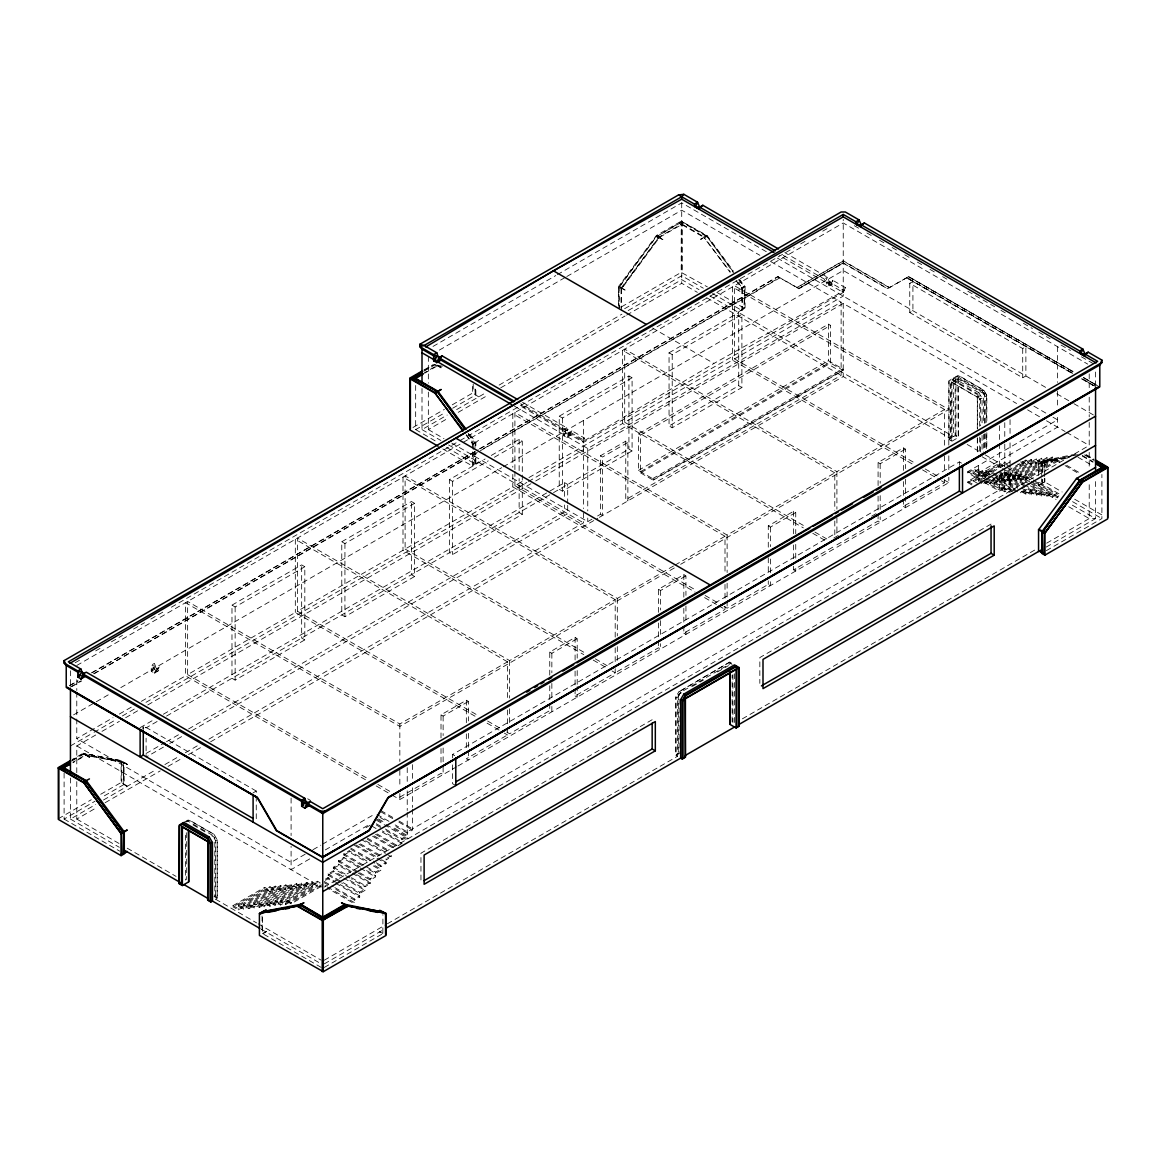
<?xml version="1.0" encoding="UTF-8"?>
<svg xmlns="http://www.w3.org/2000/svg" width="1166" height="1166" viewBox="0 0 1166 1166"><rect width="100%" height="100%" fill="white"/><g stroke="black" fill="none" stroke-linecap="round" stroke-linejoin="round"><path stroke-width="0.75" stroke-dasharray="5 3.75" d="M984.439 423.316L984.439 393.175L958.044 377.944L958.321 437.512L951.981 441.171L949.08 439.188L949.08 381.544L951.981 379.008L977.312 393.627L980.489 399.122L980.489 425.721M262.816 933.427L266.3 931.59L263.152 933.82M478.745 461.838L475.393 463.937L478.905 462.304M1042.229 461.984L1042.244 472.565M127.356 764.648L123.931 762.564L124.281 784.324L101.136 797.69M126.89 786.409L123.698 784.222L127.123 786.307M437.92 365.862L441.069 367.844L434.67 364.375L423.681 370.715M662.682 239.628L659.46 237.747L662.973 239.147M700.562 239.161L703.958 237.441L730.033 272.261M736.096 280.729L741.911 288.541L738.442 290.159L741.824 288.483L741.911 310.491L745.074 308.655L745.074 286.719L739.638 279.403M1038.717 485.275L1042.142 483.599L1038.804 485.756M681.425 692.779L678.277 694.586L679.078 695.038L679.078 753.557L675.901 755.379L675.901 696.874L675.901 755.379L677.49 756.297L677.49 697.778L680.653 692.298L731.33 663.046M382.885 933.456L379.314 931.663L382.842 933.529L382.929 914.581M89.52 756.996L83.107 753.236L72.248 759.503M783.231 255.369L824.231 279.038L826.344 283.921L832.684 280.263L845.35 287.579L843.237 292.447L583.525 442.395L519.234 405.272M625.02 290.028L619.35 286.428L656.473 236.406L658.586 237.631L621.755 287.987L619.35 286.428M1038.717 463.718L1042.768 462.508L1042.768 472.871M84.083 753.63L83.777 754.3L123.319 761.996L85.89 755.524L84.083 753.63L121.206 760.771L123.028 762.666M520.896 405.01L563.47 429.598L563.47 435.69L566.647 437.512L568.746 432.644L571.923 430.808L584.589 438.125L584.589 440.559L520.779 403.728M830.571 285.145L832.684 280.263L828.458 283.921L832.684 283.921L832.684 280.263M845.35 287.579L843.237 292.447L779.558 255.689M478.687 396.834L472.667 393.029L472.667 384.386M738.37 312.065L741.62 309.894L738.18 311.555M151.303 671.31L153.402 667.622L151.259 665.232L154.422 663.352L155.515 666.398L158.678 668.22L154.48 673.132L151.303 671.31L151.259 665.232L155.515 666.398L151.303 671.31L154.48 669.444L157.643 671.266L158.693 670.669L156.536 668.278L159.713 666.413L154.48 673.132L156.536 668.278L158.678 668.22M563.47 435.69L565.583 432.032L563.47 429.598L566.647 427.762L567.696 430.808L563.47 435.69L566.647 433.854L569.81 435.69M571.923 430.808L566.647 437.512L570.859 435.078L568.746 432.644L570.859 432.644L566.647 437.512M778.232 276.867L798.899 288.498L843.105 262.962L798.899 288.337L797.311 287.419L843.105 261.14M828.458 283.921L829.522 282.085L827.408 277.216L784.835 252.628M86.269 755.524L89.272 757.084M124.281 762.987L86.284 755.072L72.977 762.753M618.388 305.288L618.388 286.719L656.385 235.517L681.206 221.19L707.062 235.517L733.123 270.629M619.642 286.763L656.473 236.406M621.463 287.652L658.586 237.631M618.913 308.349L618.913 287.623L621.784 288.57L659.562 237.339L681.731 224.542L703.9 237.339L700.751 239.671M979.688 426.246L979.688 399.224L976.831 394.268L978.901 392.723L982.063 398.204L982.063 424.803M729.756 662.128L679.035 691.715L729.756 662.128L732.918 663.95M474.868 442.118C471.909 443.911 474.839 445.747 468.513 433.533M733.501 272.144L706.975 236.406L733.21 272.48M744.112 286.428L741.707 287.987L744.112 286.428L738.807 279.286M624.976 290.028L618.388 286.719M127.167 764.342L123.844 762.302M478.526 440.34L475.466 442.657M584.589 440.559L713.913 363.457L844.301 290.625L829.522 282.085L825.295 282.085L827.408 277.216L824.231 279.038L824.231 281.487M157.643 671.266L154.48 673.132L158.693 670.669M433.023 346.433L555.788 275.555M557.363 274.637L681.716 202.855L766.397 251.739M439.349 350.091L565.262 277.406M566.836 276.502L681.716 210.171L759.853 255.281M423.812 370.045L433.111 364.666M680.988 222.531L657.449 236.13L680.988 221.934L680.988 224.98M423.681 371.327L434.67 364.987L436.784 365.599L424.541 372.668M657.449 235.517L659.562 236.742L680.988 224.368M424.526 373.28L437.833 365.599L441.069 367.523M682.474 224.368L703.9 236.742L706.013 236.13L682.474 222.531M707.062 235.517L703.9 236.742M706.975 236.406L704.57 237.966L730.324 271.926M618.913 287.623L619.438 308.043M621.522 306.847L681.206 272.392L707.383 286.894M412.997 427.485L444.406 409.353M452.262 404.821L473.207 392.723L475.305 393.948L475.305 387.039M475.305 393.948L474.781 385.611M624.641 308.699L681.731 275.744L703.331 288.221M415.664 385.465L415.664 429.598L444.975 412.677M452.7 408.217L475.845 394.851L475.845 387.753M422.005 388.511L422.005 429.598L447.19 415.052M456.635 409.601L486.543 392.344M499.135 385.072L621.901 314.179M628.197 310.55L681.716 279.651L699.002 289.634M428.345 392.126L428.345 429.598L448.793 417.778M458.238 412.327L488.146 395.07M500.739 387.797L625.063 316.015M626.638 315.111L681.716 283.309L697.341 292.331M75.178 662.74L79.915 660.014M95.685 650.905L101.996 647.261M111.455 641.796L122.488 635.426M133.536 629.057L144.569 622.688M150.88 619.044L165.076 610.838M171.387 607.209L458.427 441.477M460.002 440.573L794.352 247.542M800.663 243.898L806.959 240.254M822.744 231.145L827.466 228.419M76.781 665.48L843.237 222.968L1087.718 364.113M745.074 286.719L741.911 288.541L744.549 287.623L744.549 308.349L742.436 309.573L744.01 308.043L744.549 287.623M472.143 444.538L475.845 442.395L468.236 432.163M466.109 435.093L472.667 444.231L475.305 443.313L475.305 446.767M69.377 685.593L77.918 680.827M91.473 672.84L478.293 449.668M479.59 448.764L777.78 276.604L798.899 288.789L843.237 263.195L887.574 288.789L908.693 276.604L1073.157 371.56M70.033 685.521L77.918 680.973M92.099 672.782L478.293 449.814M479.867 448.91L777.78 276.91L779.369 277.668L481.456 449.828M70.047 687.197L81.081 680.827M93.703 673.7L475.145 453.312M72.03 686.512L81.489 681.046M94.096 673.773L478.774 451.679M480.348 450.761L779.894 277.829M474.781 451.65L474.781 463.733L473.207 465.263L475.305 464.039L475.305 453.676M231.976 605.139L301.659 564.912L304.822 566.734L304.822 639.872L235.138 680.113L231.976 678.277L231.976 605.139L235.138 606.961L304.822 566.734M341.769 541.738L411.452 501.511L414.615 503.348L414.615 576.485L344.932 616.712L341.769 614.89L341.769 541.738L344.932 543.575L414.615 503.348M522.295 475.072L522.295 514.323L452.627 554.55L449.449 552.713L449.449 479.576L485.071 459.01M491.265 455.44L519.132 439.349L522.295 441.171L522.295 473.279M559.243 416.189L628.926 375.962L632.089 377.784L632.089 450.921L562.42 491.148L559.243 489.326L559.243 416.189L562.42 418.011L632.089 377.784M669.051 352.788L738.719 312.561L738.719 385.713L669.051 425.94L669.051 352.788L672.214 354.624L741.897 314.397L741.897 387.535L672.214 427.762L669.051 425.94M449.449 479.576L452.627 481.398L488.233 460.847M494.428 457.261L522.295 441.171M796.786 287.579L843.237 260.761L889.687 287.579M73.589 714.86L109.793 693.959M120.812 687.605L501.686 467.697M503.26 466.794L843.237 270.512L1046.004 387.578M832.684 283.921L829.522 285.743L826.344 283.921M568.746 432.644L581.426 439.961L584.589 438.125M76.781 718.999L76.781 738.617L113.029 717.688M119.34 714.058L131.947 706.771M141.392 701.32L185.525 675.843L366.736 780.462M507.516 697.501L507.516 661.822L399.836 723.984L187.639 601.481L187.639 674.618L295.319 612.456L476.078 716.813M615.196 637.117L615.196 599.645L509.629 660.597L297.432 538.094L297.432 611.232L402.999 550.279L583.772 654.636M673.496 565.991L617.31 598.435L405.112 475.917L405.112 549.055L512.792 486.892L695.14 592.153M514.906 471.399L514.906 485.668L522.718 481.164M528.956 477.564L622.6 423.506L803.359 527.863M944.591 445.164L944.591 409.485L836.911 471.647L624.699 349.13L624.699 422.281L732.394 360.105L913.153 464.476M680.638 564.315L948.818 409.485L734.507 285.743L734.507 358.895L843.237 296.106L843.237 219.31M70.441 745.934L92.478 733.21M94.052 732.306L116.09 719.582M122.386 715.953L134.979 708.68M145.998 702.326L526.872 482.418M528.446 481.514L583.525 449.712M514.527 406.22L587.751 448.487L841.123 302.198L841.123 375.35L625.763 499.689L625.763 441.171L627.876 442.395L627.876 500.914L625.763 499.689M76.781 772.694L76.781 745.934L95.714 735.003M102.01 731.359L119.369 721.346M125.666 717.702L138.288 710.429M147.747 704.964L534.13 481.879M535.704 480.975L843.237 303.422L1016.577 403.494M1072.356 373.222L907.119 277.829L908.693 276.75L1072.37 371.254M72.132 760.188L83.107 753.848L89.461 757.375M72.132 760.8L83.107 754.46L85.22 755.072L72.977 762.141M597.604 515.94L600.417 514.323L600.417 455.804L625.763 441.171M640.542 472.871L653.208 480.188L652.683 478.658L638.429 470.437L638.429 433.854L828.458 324.148L830.571 325.372L830.571 363.151L640.542 472.871L640.542 435.078L830.571 325.372M600.417 455.804L602.53 457.028L627.876 442.395M140.124 727.642L153.941 719.67M163.386 714.219L564.533 482.622L567.696 484.458L567.696 503.377M909.757 283.309L912.92 281.487L912.92 310.739L909.757 312.561L909.757 283.309L1022.713 348.532L1025.876 346.696L1025.876 375.962L1022.713 377.784L909.757 312.561M157.104 721.506L146.1 727.861L142.937 726.024L142.937 729.479M166.549 716.055L551.97 493.539M553.544 492.62L628.926 449.099L632.089 450.921M123.756 762.695L121.118 761.777L123.756 762.695L123.232 783.712L123.232 762.987M146.071 753.469L164.96 742.567M166.534 741.663L179.112 734.405M188.557 728.954L564.533 511.874L564.533 504.995M638.429 470.437L828.458 360.717L842.712 368.952L843.237 369.855L653.208 479.576M163.4 747.129L146.1 757.113L146.1 738.18M169.697 743.485L182.275 736.227M191.72 730.776L567.696 513.71L567.696 505.097M640.542 471.647L830.571 361.941M58.3 818.765L91.283 799.73M100.699 794.279L121.643 782.197L123.756 783.406M652.683 478.658L842.712 368.952M64.101 773.16L64.101 819.071L94.971 801.246M653.208 480.188L843.237 370.467L830.571 363.151M70.441 778.043L70.441 819.071L95.627 804.54M103.497 799.993L155.442 770.012M164.887 764.561L179.039 756.384M185.336 752.74L199.503 744.564M208.947 739.113L583.525 522.849L583.525 510.358M451.781 443.124L587.751 521.639L591.978 519.191M76.781 781.614L76.781 819.071L97.244 807.266M105.115 802.718L160.208 770.915M168.079 766.368L182.246 758.192M188.542 754.548L201.135 747.289M210.58 741.824L597.808 518.258M599.382 517.354L843.237 376.574L950.392 438.431L950.392 379.912M183.936 822.424L188.688 819.683L214.034 834.317L217.197 839.797L217.197 898.316L215.608 899.234L215.608 840.715L212.445 835.235L187.099 820.602M948.818 445.164L948.818 380.83L958.321 375.35L983.652 389.969L986.815 395.463L986.815 422.063M186.312 821.913L189.169 820.266L214.034 834.317L212.445 835.235M958.044 377.944L958.321 437.512L955.143 435.69L955.143 377.172L958.802 375.933L983.696 390.304L986.815 395.463L985.241 396.382L985.241 422.966M253.095 792.865L256.258 791.044L256.258 794.483M675.056 565.087L725.004 536.258L725.004 571.938M514.906 469.621L514.906 412.531L727.118 535.034L834.798 472.871L834.798 510.329M674.327 567.959L399.836 726.433L185.525 602.691L185.525 675.843M956.732 376.268L982.063 390.887L983.696 390.304M214.034 837.975L214.821 837.509L211.716 835.716M951.194 440.413L951.194 381.894L977.312 397.285L984.439 393.175M215.608 840.715L217.197 839.797L217.197 898.316L214.034 896.494L214.821 896.027L214.821 837.509M982.063 398.204L979.688 399.224M441.01 737.903L441.01 714.845L466.342 700.227L468.455 701.436L468.455 720.938M549.754 675.114L549.754 652.071L575.086 637.438L577.199 638.662L577.199 658.163M658.484 612.339L658.484 589.282L683.83 574.663L685.943 575.873L685.943 595.389M768.277 547.175L768.277 525.895L793.623 511.262L795.737 512.486L795.737 533.766M878.085 485.552L878.085 462.508L903.417 447.875L905.53 449.099L905.53 468.601M441.01 714.845L443.124 716.07L468.455 701.436M549.754 652.071L551.853 653.281L577.199 638.662M658.484 589.282L660.597 590.506L685.943 575.873M768.277 525.895L770.391 527.119L795.737 512.486M878.085 462.508L880.184 463.733L905.53 449.099M950.392 438.431L948.818 439.349L951.981 441.171L951.981 382.667L958.321 379.008L983.652 393.627L983.652 423.783M709.992 295.989L953.569 436.609L955.945 435.239L958.044 436.448M452.627 757.915L452.627 754.46L959.37 461.896L961.484 463.121M833.85 538.022L840.161 534.378M871.687 516.174L877.998 512.53M399.836 797.136L441.01 773.364L443.124 774.588L443.124 763.949M507.516 727.832L507.516 734.959L466.342 758.731L468.455 759.955L468.455 749.315M551.853 706.479L551.853 711.799L549.754 710.59L509.629 733.749L506.481 731.927M575.086 688.858L575.086 695.956L615.196 672.797L615.196 665.655M617.31 671.572L658.484 647.8L660.597 649.025L660.597 643.705M683.83 626.084L683.83 633.167L725.004 609.395L725.004 602.268M723.969 606.364L727.118 608.186L768.277 584.414L770.391 585.638L770.391 580.318M793.623 566.239L793.623 569.78L834.798 546.009M836.911 544.799L878.085 521.027L880.184 522.237L880.184 516.917M903.417 499.296L903.417 506.394L944.591 482.622L944.591 479.051M305.171 854.226L291.092 862.359L76.781 738.617M312.998 849.708L320.81 845.19M322.37 844.286L373.995 814.495M391.951 795.023L399.836 799.57L456.533 766.834M458.019 765.975L948.818 482.622L948.818 477.273M982.894 481.573L967.809 472.871L967.809 471.647L1057.547 419.847L1049.677 415.3M967.809 472.871L973.1 469.825L985.911 477.229M986.669 476.442L973.1 468.601L973.1 473.483L978.376 470.437L1012.307 490.026M309.748 858.89L291.092 869.661L291.092 846.297M325.299 849.912L370.278 823.954M978.376 472.871L1057.547 427.15L1057.547 414.484M370.278 825.178L365.002 828.224L365.002 827M978.376 465.555L978.376 474.096L983.652 471.035L989.686 474.518M233.025 905.632L264.697 887.341L269.987 890.387L269.987 891.611L264.697 888.565L233.025 906.842L233.025 905.632L238.316 908.678L275.263 887.341L280.54 890.387L280.54 889.177L275.263 886.131L243.592 904.408L243.592 905.632L248.868 908.678L291.092 884.294L296.368 887.341L296.368 888.565L291.092 885.519L254.144 906.842L248.868 903.796L248.868 905.02L254.144 908.066L296.368 883.682L301.659 886.728L301.659 887.953L296.368 884.907L259.42 906.244L254.144 903.198L254.144 904.408L259.42 907.454L301.659 883.07L306.935 886.131L306.935 887.341L301.659 884.294L264.697 905.632L259.42 902.586L259.42 903.796L264.697 906.842L306.935 882.473L312.211 885.519L312.211 886.728L280.54 905.02L275.263 901.974L275.263 900.75L280.54 903.796L317.487 882.473L320.125 883.988M971.774 484.91L967.809 482.622L967.809 481.398L999.495 463.121M967.809 482.622L999.495 464.345L1004.771 467.391M238.316 905.02L269.987 886.728L275.263 889.775L275.263 890.999L269.987 887.953L238.316 906.244L238.316 905.02L243.592 908.066L280.54 886.728L285.816 889.775L285.816 888.565L280.54 885.519L238.316 909.903L233.025 906.842M1010.048 466.779L1004.771 463.733L973.1 482.01L973.1 480.8L1004.771 462.508L1010.048 465.555M978.376 481.398L978.376 480.188L1010.048 461.896M981.393 479.663L994.204 472.259M238.316 906.244L243.592 909.291L285.816 884.907L291.092 887.953L291.092 889.177L285.816 886.131L248.868 907.454L243.592 904.408M983.652 483.234L988.17 480.625M361.985 865.493L343.883 855.042L343.883 853.818L349.159 850.772L368.762 862.097M1078.04 454.711L1041.719 461.896L1036.443 458.85L994.204 483.234L994.204 482.01L1031.167 460.687L1036.443 463.733L1036.443 462.508L1031.167 459.462L988.928 483.846L988.928 482.622L1025.876 461.284L1031.167 464.345L1031.167 463.121L1025.876 460.074L983.652 484.458L979.688 482.17M343.883 855.042L349.159 851.996L367.261 862.446M356.694 872.197L338.606 861.747L338.606 860.523L343.883 857.476L360.469 867.052M338.606 861.747L343.883 858.701L358.968 867.402M999.495 481.398L1036.443 460.074L1041.719 463.121M349.917 878.027L333.33 868.451L333.33 867.227L338.606 864.181L355.193 873.757M999.495 482.622L1041.719 458.238L1046.995 461.284L1046.995 462.508L1015.324 480.8L1015.324 479.576L1052.271 458.238L1063.581 464.768M320.125 882.779L317.487 881.248L275.263 905.632L269.987 902.586L269.987 901.362L275.263 904.408L312.211 883.07L312.211 881.86L269.987 906.244L264.697 903.198L264.697 901.974L269.987 905.02L306.935 883.682L312.211 886.728M333.33 868.451L338.606 865.405L350.675 872.372M1004.771 480.8L1041.719 459.462L1046.995 462.508M1004.771 482.01L1046.995 457.626L1052.271 460.687L1052.271 461.896L1020.6 480.188L1020.6 477.754M340.108 882.123L328.04 875.156L328.04 873.932L333.33 870.885L343.883 876.978M1010.048 480.188L1046.995 458.85L1052.271 461.896M1044.357 476.53L1044.357 460.978L1038.804 464.185L1042.142 461.998M1042.681 461.517L1073.376 455.527M328.04 875.156L333.33 872.11L342.367 877.328M1010.048 481.398L1052.271 457.028L1060.564 461.809M325.401 879.12L328.04 877.59L338.606 883.682M1004.771 486.892L407.225 831.883L395.157 824.916M285.816 903.184L317.487 884.907L317.487 886.131L285.816 904.408L280.54 901.362L280.54 900.137L285.816 903.184L285.816 904.408M325.401 880.33L328.04 878.814L334.074 882.298M412.502 809.204L412.502 830.046L407.225 833.092L393.656 825.266M984.41 482.447L999.495 491.148L1004.771 488.102M1020.6 478.964L1052.271 460.687M321.262 886.379L291.092 903.796L285.816 900.75L285.816 899.54L291.092 902.586L322.763 884.294L325.78 886.043M385.363 828.997L401.949 838.587L407.225 835.526L392.14 826.825M1010.048 487.505L1004.771 490.551L988.17 480.975M407.225 812.25L407.225 836.751L401.949 839.797L383.847 829.347M986.29 481.106L1004.771 491.76L1010.048 488.714M324.323 887.049L1089.219 445.441L1089.219 418.623M397.985 845.744L401.949 843.455L401.949 842.246L382.346 830.921M1011.359 491.615L1015.324 489.326L1015.324 488.102L995.72 476.792M387.433 857.928L391.382 855.655L391.382 856.864L386.106 859.91L386.106 858.701M1024.564 490.084L1020.6 492.373L1020.6 493.597L1025.876 490.551L1025.876 489.326L1036.443 495.419L1041.719 492.373L1041.719 491.163L1036.443 494.209L1022.859 486.368M1042.244 479.474L1042.244 482.928L1044.357 481.704L1062.153 491.994M266.3 931.59L262.918 933.733L266.11 931.882M376.312 862.782L380.83 865.405L386.106 862.359L386.106 863.569L380.83 866.615L376.312 864.006M1022.859 491.236L1025.876 492.985L1031.167 489.939L1031.167 491.163L1025.876 494.209L1021.358 491.586M692.385 686.439L703.36 680.099M717.469 671.951L728.444 665.626M343.883 853.818L375.554 872.11L380.83 869.064L380.83 870.273L375.554 873.319L368.019 868.976M1021.358 487.927L1031.167 493.597L1036.443 490.551L1036.443 491.76L1031.167 494.807L1023.617 490.463M359.711 872.722L370.278 878.814L375.554 875.768L375.554 876.978L370.278 880.024L358.21 873.057M351.418 877.677L365.002 885.519L370.278 882.473L370.278 883.682L365.002 886.728L351.418 878.902M652.158 719.728L420.955 853.206L420.955 882.473M991.042 524.073L759.838 657.551L759.838 683.363M1024.375 484.794L1041.719 494.807L1046.995 491.76L1046.995 492.985L1041.719 496.031L999.495 471.647M343.125 882.647L359.711 892.223L365.002 889.177L365.002 890.387L359.711 893.433L341.623 882.983M1030.409 485.843L1046.995 495.419L1052.271 492.373L1052.271 493.597L1046.995 496.643L1030.409 487.067M334.831 887.603L354.435 898.928L359.711 895.882L359.711 897.091L354.435 900.137L333.33 887.953M1052.271 496.031L1057.547 492.985L1057.547 494.209L1052.271 497.255L1052.271 496.031L1015.324 474.693L1015.324 473.483L1057.547 497.867L1057.547 496.643L1060.564 494.894M676.178 754.315L679.078 753.557M324.337 960.186L385.829 924.682M387.404 923.778L677.49 756.297M742.378 718.839L1035.627 549.536M1046.66 543.167L1089.219 518.579L1095.559 518.579L1095.559 477.973M324.337 963.845L382.681 930.162M1046.252 547.058L1095.559 518.579L1069.368 503.464M324.294 967.43L383.454 933.281M1046.339 550.658L1101.899 518.579L1101.899 474.445M127.269 764.269L121.118 760.553L83.107 753.236M826.344 282.697L829.522 282.085L829.522 284.533M1075.985 454.084L1044.794 460.293L1045.086 460.964M1042.972 462.188L1069.499 457.087M1066.19 458.413L1038.556 463.733L1038.556 475.539M127.094 785.913L121.118 782.503L121.118 760.553M442.41 366.197L435.341 364.841L437.746 365.381M437.454 366.051L440.996 366.736M563.47 429.598L567.696 430.808M854.284 225.679L860.581 229.323M866.892 232.967L873.203 236.611M879.514 240.254L885.825 243.898M892.121 247.527L898.432 251.171M904.743 254.815L911.054 258.458M917.365 262.102L923.661 265.746M929.972 269.39L936.283 273.033M942.594 276.663L948.905 280.306M967.824 291.238L994.627 306.716M1000.938 310.36L1007.701 314.266M1023.398 323.317L1032.478 328.564M1038.789 332.208L1050.056 338.723M1061.045 345.063L1070.461 350.485M1081.436 356.825L1093.985 364.069M1084.118 377.886L1096.652 385.115M1099.115 386.704L1083.389 377.609L1095.982 385.028M1072.37 371.4L908.693 276.75M1072.356 373.076L907.119 277.829M906.58 277.829L1072.326 373.514M1081.392 378.746L1095.559 386.923L1095.559 370.045M889.162 287.579L843.368 261.14L843.368 262.962L887.574 288.498L908.241 276.867M1056.848 393.831L1072.326 402.78M1073.886 403.669L1095.559 416.189M777.372 258.08L1024.462 400.74M1033.921 406.191L1048.103 414.382M770.799 261.607L841.123 302.198M1027.61 409.864L1040.218 417.151M1046.529 420.795L1065.097 431.507M1066.599 432.382L1089.219 445.441M978.901 392.723L953.569 378.09L953.569 436.609M1085.998 454.551L1093.752 459.025M706.013 235.517L682.474 221.934L682.474 224.98M1086.027 455.177L1093.868 459.71M1084.453 454.886L1093.868 460.322M951.937 379.897L976.831 394.268M1082.31 455.469L1093.023 461.649M1082.31 456.081L1093.023 462.261M951.194 381.894L977.574 397.14L977.574 429.059M1078.011 457.261L1092.629 465.7M1066.599 465.292L1081.684 474.008M1065.097 465.642L1078.667 473.483M656.385 235.517L662.725 239.234M656.779 236.756L658.877 237.966M944.591 409.485L732.394 286.967L732.394 360.105M1021.926 461.445L1025.876 463.733L1025.876 464.942L1020.6 461.896M1017.962 464.039L1020.6 465.555L1020.6 464.345M716.798 292.345L745.074 308.655M1074.717 499.237L1104.566 516.465M1042.244 482.928L1042.768 479.78M712.586 293.555L741.911 310.491M1033.426 479.051L1025.876 474.693L1025.876 475.917L1031.91 479.401M1039.46 482.535L1061.774 495.419M1072.574 501.657L1101.899 518.579M1033.426 480.275L1057.547 494.209M1029.651 479.313L1020.6 474.096L1020.6 476.53M1035.685 482.797L1052.271 492.373M967.168 444.45L980.577 452.204M985.241 454.886L1005.617 466.662M1007.191 467.566L1029.651 480.538M1031.167 481.398L1058.582 497.241M706.727 297.753L841.123 375.35M982.063 456.722L1000.982 467.639M1002.556 468.543L1056.134 499.485M1068.741 506.758L1089.219 518.579L1089.219 481.354M1010.048 474.096L1025.133 482.797M1004.771 472.259L1024.375 483.584M1004.771 473.483L1023.617 484.371M999.495 472.871L1021.358 485.493M1000.239 474.518L1019.842 485.843M998.737 474.868L1019.842 487.067M991.945 472.172L988.928 470.437L988.928 471.647L991.945 473.396M993.461 473.046L1017.583 486.98M993.461 474.27L1017.583 488.19M989.686 473.309L983.652 469.825L983.652 471.035M994.962 477.579L1016.082 489.764M990.444 476.18L1017.583 491.848M992.703 479.926L1013.822 492.11M987.427 478.089L1010.048 491.163M978.376 474.096L1010.048 492.373L1010.048 466.065M986.669 480.1L973.1 472.259L978.376 469.213L988.928 475.305L988.928 474.096M973.1 473.483L980.635 477.827M967.809 471.647L981.393 479.488M982.894 480.363L999.495 489.939M978.376 480.188L982.326 482.476M973.1 480.8L978.376 483.846M967.809 481.398L973.1 484.458M734.507 358.895L915.718 463.514M925.177 468.98L937.785 476.253M944.081 479.896L948.818 482.622M922.583 469.913L939.869 479.896M941.443 480.8L944.591 482.622M652.552 328.04L713.913 363.457M738.719 385.713L741.897 387.535M903.417 506.394L905.53 507.618L905.53 496.978M834.798 472.871L622.6 350.354L622.6 423.506M624.699 422.281L805.473 526.638M814.903 532.09L827.481 539.348M812.789 533.314L826.942 541.476M638.429 433.854L640.542 435.078M522.485 402.27L566.647 427.762M793.623 569.78L795.737 571.005L795.737 567.463M725.004 536.258L512.792 413.741L512.792 467.26M600.417 514.323L602.53 515.532L602.53 457.028M475.305 443.313L474.781 449.916M428.345 429.598L443.969 438.62M422.005 429.598L440.821 440.457M448.662 444.989L583.525 522.849M514.906 485.668L695.679 590.04M705.109 595.476L722.395 605.46M415.664 429.598L435.72 441.185M446.52 447.423L475.845 464.345L475.845 452.525M704.57 597.604L717.134 604.862M718.708 605.766L725.004 609.395M442.832 448.939L472.667 466.167L472.667 444.231M522.295 514.323L519.132 512.486L519.132 478.599M683.83 633.167L685.943 634.391L685.943 629.072M729.26 662.711L732.131 664.358M615.196 599.645L402.999 477.142L402.999 550.279M680.653 692.298L679.078 691.38L675.901 696.874L677.49 697.778M405.112 549.055L585.871 653.426M595.316 658.863L609.454 667.039M593.202 660.087L605.766 667.346M612.063 670.975L615.196 672.797M414.615 576.485L411.452 574.663L411.452 501.511M575.086 695.956L577.199 697.166L577.199 686.541M507.516 661.822L295.319 539.304L295.319 612.456M297.432 611.232L478.191 715.589M487.621 721.04L500.199 728.298M487.082 723.168L502.808 732.233M504.382 733.152L507.516 734.959M304.822 639.872L301.659 638.05L301.659 564.912M452.627 754.46L454.74 755.685M455.789 785.549L452.627 783.727L452.627 759.634M187.639 674.618L368.398 778.99M377.828 784.427L391.98 792.603M376.195 785.928L390.377 794.119M380.83 810.545L392.898 817.512M398.932 820.995L412.502 828.822M380.83 811.769L392.898 818.721M398.932 822.205L412.502 830.046M377.055 814.466L389.123 821.432M380.072 817.424L387.622 821.782M378.571 818.984L386.106 823.342M377.055 819.334L384.605 823.692M386.106 824.566L407.225 836.751M376.603 820.296L382.637 823.779M384.153 824.653L408.275 838.587L401.949 839.797L401.949 838.587M376.312 823.779L383.847 828.137M376.312 825.003L382.346 828.487M371.779 826.038L376.312 828.662M382.346 832.145L401.949 843.455M377.055 833.967L396.673 845.292M375.554 834.317L396.673 846.501M374.038 835.876L393.656 847.201M307.678 798.783L310.695 800.532M372.537 836.226L393.656 848.425M367.261 838.062L389.881 851.122M367.261 839.272L388.38 851.472M365.745 840.846L386.864 853.031M361.227 839.447L385.363 853.381M386.864 854.255L391.382 856.864M360.469 843.893L380.072 855.217M358.968 844.242L378.571 855.567M355.951 844.942L380.072 858.876M381.588 859.736L386.106 862.359M354.435 845.292L375.554 857.476M377.055 858.351L386.106 863.569M256.258 791.044L143.287 725.82L143.287 729.26M350.675 847.988L374.796 861.922M350.675 849.198L374.796 863.132M374.796 865.58L380.83 869.064M373.295 865.93L380.83 870.273M366.503 870.536L375.554 875.768M360.469 868.276L375.554 876.978M338.606 860.523L358.21 871.847M356.694 874.631L370.278 882.473M352.176 873.232L370.278 883.682M333.33 867.227L349.917 876.803M349.917 880.461L365.002 889.177M343.883 878.202L365.002 890.387M328.04 873.932L341.623 881.773M340.108 884.557L359.711 895.882M335.589 883.158L359.711 897.091M324.279 881.511L333.33 886.728M324.279 882.735L327.296 884.469M327.296 886.903L354.435 902.586L354.435 903.796L327.296 888.128M76.781 745.934L321.262 887.078M312.211 883.07L317.487 886.131M193.09 824.96L205.507 832.13M214.821 896.027L216.934 897.252M76.781 819.071L119.326 843.645M127.211 848.192L176.066 876.395M215.608 899.234L256.578 922.889M258.152 923.793L321.189 960.186M70.441 819.071L119.311 847.288M261.301 929.273L321.189 963.845M64.101 819.071L119.661 851.136M321.218 967.43L262.583 933.587L262.583 912.249M662.915 239.54L659.446 237.689M581.426 439.961L583.525 442.395M738.515 279.621L743.806 286.763M737.757 281.939L741.999 287.652M468.222 433.883L474.577 442.453M466.4 434.758L472.755 443.328M153.402 667.622L154.48 669.444M982.063 390.887L985.241 396.382M565.583 432.032L566.647 433.854M741.459 287.958L741.911 289.153M1089.219 373.922L1089.219 390.012M1089.219 397.169L1089.219 416.83M1089.219 452.364L1089.219 467.96M1057.547 346.696L1057.547 382.375M1057.547 391.295L1057.547 407.357M1052.271 457.028L1052.271 458.238M1046.995 457.626L1046.995 458.85M1046.995 495.419L1046.995 496.643M1044.882 460.074L1044.882 471.88M1044.882 478.556L1044.882 482.01L1041.719 483.846L1041.719 478.774M1044.357 478.249L1044.357 481.704M1041.719 458.238L1041.719 459.462M1041.719 461.896L1041.719 477.098M1041.719 494.807L1041.719 496.031M1038.556 482.301L1038.556 485.668M1036.443 458.85L1036.443 460.074M1036.443 494.209L1036.443 495.419M1031.167 459.462L1031.167 460.687M1031.167 493.597L1031.167 494.807M1025.876 460.074L1025.876 461.284M1025.876 492.985L1025.876 494.209M1022.713 348.532L1022.713 377.784M1015.324 475.917L1015.324 478.351M1010.048 419.629L1010.048 435.705M1010.048 442.847L1010.048 464.287M1004.771 422.66L1004.771 436.944M1004.771 444.071L1004.771 491.76M999.495 425.707L999.495 441.768M999.495 443.546L999.495 468.528M999.495 475.305L999.495 491.148M994.204 478.351L994.204 479.576M986.815 432.703L986.815 446.884M986.553 395.259L986.553 422.281M986.553 434.889L986.553 449.304M985.241 433.606L985.241 449.566M984.439 433.956L984.439 449.916M983.652 434.422L983.652 452.146M983.652 473.483L983.652 474.693M982.063 435.443L982.063 454.944M980.489 438.125L980.489 452.321M979.688 437.061L979.688 451.461M977.574 437.92L977.574 453.88M977.312 397.285L977.312 429.205M977.312 438.066L977.312 454.026M959.37 461.896L959.37 465.336M955.945 377.58L955.945 435.239M948.818 455.862L948.818 470.131M944.591 455.862L944.591 471.924M905.53 479.241L905.53 495.2M903.417 447.875L903.417 470.933M903.417 481.573L903.417 497.532M880.184 463.733L880.184 483.234M880.184 495.637L880.184 509.834M878.085 496.191L878.085 512.151M878.085 513.929L878.085 521.027M843.237 303.422L843.237 376.574M842.187 289.401L842.187 291.85M836.911 471.647L836.911 509.119M836.911 518.039L836.911 534.086M834.798 521.042L834.798 537.089M828.458 324.148L828.458 360.717M795.737 544.405L795.737 560.365M793.623 511.262L793.623 534.32M793.623 544.959L793.623 559.141M770.391 527.119L770.391 546.621M770.391 559.039L770.391 573.22M768.277 557.814L768.277 573.774M768.277 580.872L768.277 584.414M742.436 288.847L742.436 309.573M734.507 673.729L734.507 723.386L732.131 722.016L732.131 675.172M732.918 674.589L732.918 722.468M727.118 535.034L727.118 572.506M727.118 583.204L727.118 599.266M727.118 601.044L727.118 608.186M725.004 584.428L725.004 600.475M685.943 606.029L685.943 621.974M683.83 574.663L683.83 597.706M683.83 608.346L683.83 624.306M682.256 221.19L682.256 272.392M681.716 202.855L681.716 283.309M681.206 221.19L681.206 272.392M678.277 694.586L678.277 753.09M672.214 354.624L672.214 427.762M660.597 590.506L660.597 610.007M660.597 620.647L660.597 636.607M658.484 622.979L658.484 638.939M658.484 640.702L658.484 647.8M628.926 375.962L628.926 449.099M621.551 288.541L621.551 310.491M621.026 288.847L621.026 307.853M617.31 598.435L617.31 635.893M617.31 646.591L617.31 660.874M615.196 647.815L615.196 663.877M587.751 448.487L587.751 510.927M587.751 518.068L587.751 521.639M583.525 420.445L583.525 508.58M577.199 670.581L577.199 684.763M575.086 637.438L575.086 660.495M575.086 671.135L575.086 687.095M564.533 482.622L564.533 498.115M562.42 418.011L562.42 491.148M551.853 653.281L551.853 672.797M551.853 683.436L551.853 699.396M549.754 685.754L549.754 701.713M549.754 703.492L549.754 710.59M519.132 439.349L519.132 471.458M512.792 474.402L512.792 486.892M509.629 660.597L509.629 698.07M509.629 708.768L509.629 724.829M507.516 709.992L507.516 726.039M475.845 442.395L475.845 445.776M473.207 384.095L473.207 392.723M473.207 444.538L473.207 465.263M468.455 733.356L468.455 747.537M466.342 700.227L466.342 723.27M466.342 733.91L466.342 749.869M452.627 481.398L452.627 554.55M443.124 716.07L443.124 735.571M443.124 747.989L443.124 762.17M441.01 748.543L441.01 764.502M428.345 356.446L428.345 383.206M412.502 764.605L412.502 778.873M412.502 787.793L412.502 807.426M407.225 767.651L407.225 781.92M407.225 790.84L407.225 810.472M399.836 723.984L399.836 761.456M399.836 770.376L399.836 787.079M399.836 793.565L399.836 799.57M380.83 865.405L380.83 866.615M375.554 872.11L375.554 873.319M370.278 878.814L370.278 880.024M365.002 885.519L365.002 886.728M359.711 892.223L359.711 893.433M354.435 898.928L354.435 900.137M349.159 850.772L349.159 851.996M344.932 543.575L344.932 616.712M343.883 857.476L343.883 858.701M338.606 864.181L338.606 865.405M333.33 870.885L333.33 872.11M328.04 877.59L328.04 878.814M317.487 881.248L317.487 882.473M306.935 882.473L306.935 883.682M301.659 883.07L301.659 884.294M296.368 883.682L296.368 884.907M291.092 798.127L291.092 835.599M291.092 884.294L291.092 885.519M291.092 902.586L291.092 903.796M285.816 884.907L285.816 886.131M280.54 885.519L280.54 886.728M280.54 903.796L280.54 905.02M275.263 886.131L275.263 887.341M275.263 904.408L275.263 905.632M269.987 886.728L269.987 887.953M269.987 905.02L269.987 906.244M264.697 887.341L264.697 888.565M264.697 905.632L264.697 906.842M262.059 916.01L262.059 933.281M259.42 906.244L259.42 907.454M256.258 796.203L256.258 820.296M254.144 906.842L254.144 908.066M248.868 907.454L248.868 908.678M243.592 908.066L243.592 909.291M238.316 908.678L238.316 909.903M235.138 606.961L235.138 680.113M186.312 832.728L186.312 879.572L185.525 880.024L185.525 832.16M121.643 761.471L121.643 782.197M76.781 679.749L76.781 690.447M76.781 692.24L76.781 717.207M70.441 670.771L70.441 686.657M1057.547 460.074L1025.876 478.351L1025.876 479.576L1057.547 461.284L1057.547 460.074M1094.378 385.786L1081.786 378.527L1094.378 385.946"/><path stroke-width="1.5" d="M188.688 830.44L188.688 881.86L182.362 885.519L179.185 883.682L179.447 825.878L182.362 823.342L207.694 837.975L210.857 843.455L210.857 901.974L212.445 901.056L259.726 928.355M1095.297 459.914L1107.7 467.085L1107.7 518.885L1044.882 555.162L1041.719 553.325L1042.069 531.142L1041.719 531.987M1080.022 480.334L1076.48 478.526L1095.559 467.391M260.382 913.08L299.91 905.399L262.496 911.856L260.674 913.75L266.008 910.296M385.829 928.34L680.653 758.119L680.653 699.615L683.83 694.12L734.507 664.868L739.244 667.608L739.244 726.126L736.081 727.948L729.756 724.305L730.018 671.805M379.693 910.267L386.106 913.474L386.106 935.409L323.288 971.686L259.406 935.409L259.406 913.474L262.583 911.637L300.58 904.32L322.749 917.132L344.932 904.32L382.9 912.103M1042.156 530.792L1038.556 529.539L1038.556 551.503M1042.069 553.078L1039.008 550.731L1042.36 552.64M344.932 904.422L341.478 902.805L348.095 906.157L386.106 913.474M739.244 726.126L739.244 667.608M84.171 675.231L81.008 678.889L85.235 676.455L83.121 674.006L301.659 800.182L301.659 806.274L304.822 808.111L306.935 803.228L310.098 801.406L322.763 808.708L1097.672 361.329L1085.007 354.012L1080.78 354.012L1079.716 350.966L861.193 224.79L859.08 219.922L845.35 211.993L841.123 211.993L64.115 660.597L64.115 663.046L77.845 670.96L77.845 677.052L81.008 678.889L83.121 674.006L86.284 672.184L304.822 798.346L305.871 801.406L307.984 802.616M775.346 250.821L699.658 207.125L697.545 202.243L683.83 194.314L678.554 194.926L419.891 344.262L419.891 346.696L433.621 354.624L433.621 360.717L436.784 362.553L438.897 357.671L442.06 355.849L517.762 399.544M345.602 905.399L383.016 911.856L384.838 913.75L385.13 913.08L347.366 905.734M778.524 248.985L702.836 205.289L698.609 208.947L699.658 207.125L695.432 207.125L697.545 202.243L694.382 204.079L678.554 194.926M322.763 916.578L322.763 813.591L320.65 811.157L306.935 803.228L309.048 805.662L304.822 808.111L307.984 805.05L322.763 813.591L1099.786 364.987L1101.899 362.553L1101.899 360.105L1088.169 352.19L1083.943 355.849L1085.007 354.012L1082.893 349.13L864.356 222.968L861.193 224.79L856.966 224.79L859.08 219.922L855.902 221.744L843.237 214.427L68.342 661.822L81.008 669.138L82.057 672.184L84.171 673.394M1080.78 354.012L1082.893 349.13L1079.716 350.966M1101.899 360.105L1099.786 364.987L1099.786 386.923L388.22 797.748L369.214 830.658L322.763 857.476L276.313 830.658L257.307 797.748L66.229 687.415L66.229 665.48L64.115 660.597M81.008 675.231L77.845 677.052L79.244 674.618M435.734 359.492L433.621 360.717L435.734 357.058M442.06 355.849L441.01 357.671L433.621 354.624L436.784 352.788L437.848 355.849L433.621 360.717M303.758 805.05L301.659 806.274L303.758 802.616M309.048 803.228L310.098 801.406M680.653 758.119L682.241 759.037L683.028 758.279L683.028 700.62L685.885 695.679L736.125 666.675L738.982 668.322M86.138 780.652L89.447 778.903M263.02 911.564L266.096 909.903M1107.7 467.683L1082.893 482.01L1076.626 478.381L1038.571 529.758L1041.938 531.623L1079.716 480.188L1101.899 467.391L1107.7 467.391M1056.76 516.932L1045.086 532.658L1042.972 531.434L1079.818 481.077L1082.223 482.637L1079.818 481.077M1042.972 531.434L1080.11 481.412M1045.086 532.658L1081.917 482.301M1058.874 514.075L1070.548 498.363M1072.676 495.506L1081.159 484.065M181.561 826.242L182.362 827L182.362 885.519L181.561 884.746L181.561 826.242L207.956 841.473L207.694 900.137L210.857 901.974L210.069 901.216L210.069 843.557L207.694 837.975L209.282 837.057L212.445 842.537L212.445 901.056M77.845 677.052L82.057 672.184L77.845 670.96L81.008 669.138M514.585 401.366L438.897 357.671L441.01 360.105L436.784 362.553L439.946 358.895M94.388 797.413L84.083 782.78L86.182 781.57L123.028 831.926L120.914 833.136L96.516 800.27M83.777 783.129L86.182 781.57M465.321 429.248L437.746 392.097L465.03 429.584M120.914 833.136L123.319 831.577M434.554 356.388L422.005 349.144L419.891 346.696L424.118 345.486L681.716 196.762L683.83 194.314M301.659 806.274L305.871 801.406L301.659 800.182L304.822 798.346M304.822 808.111L306.935 805.662M322.763 813.591L324.877 811.157L1101.899 362.553M81.008 678.889L84.171 675.843M436.784 362.553L439.946 359.492M736.081 669.444L736.883 668.672L736.883 727.19L736.081 727.948L736.081 669.444L685.404 698.696L685.404 757.215L682.241 759.037L682.241 700.533L685.404 695.038L736.081 665.786L736.125 666.675M864.356 222.968L860.129 226.627L861.193 224.79L858.016 225.402M425.677 346.987L553.442 270.818L681.716 199.197L773.991 252.468M69.902 663.337L455.789 438.125L843.237 216.876L1096.142 362.888M526.682 692.138L529.83 690.301M534.538 687.561L537.672 685.725M540.805 683.903L543.939 682.066M548.647 679.312L551.78 677.49M562.77 671.077L573.745 664.664M576.879 662.842L809.845 528.125M697.545 208.335L702.836 205.289M422.267 370.934L409.864 378.09L409.864 429.904L438.125 446.228M422.121 372.231L411.132 378.571L422.121 371.633M411.132 377.973L415.358 377.973L423.01 373.557M409.864 378.396L415.664 378.396L423.054 374.126M411.132 378.833L434.67 392.417L436.784 391.193L415.358 379.446L411.132 378.833L415.358 378.833L436.784 391.193M466.065 429.234L437.833 391.193L434.67 393.029L409.864 378.702M437.746 392.097L435.341 393.656L463.208 430.473M70.703 760.407L58.3 767.563L58.3 819.377L121.118 855.64L124.281 853.818L124.281 831.868L86.284 780.666L64.101 767.869L58.3 767.869M70.558 761.704L59.568 768.044L70.558 761.092M59.568 767.432L63.795 767.432L69.916 763.905M70.018 764.459L63.795 767.432M59.568 768.307L83.107 781.89L85.22 780.666L63.795 768.904L59.568 768.307L63.795 768.307L85.22 780.666M86.284 780.666L83.107 782.503L58.3 768.175M253.124 818.488L143.287 755.072L140.124 756.909L140.124 729.362M123.815 831.635L127.254 829.973L124.004 832.145M120.594 833.996L124.281 831.868M83.107 781.89L121.118 833.705L123.756 832.786L123.756 853.512L121.118 854.416L123.756 853.512M127.327 851.442L123.829 853.41L127.254 851.792M179.185 883.682L179.185 825.178L183.936 822.424L209.282 837.057M257.759 797.908L276.488 830.134M212.445 842.537L210.069 843.557M1082.893 355.236L1088.169 352.19M207.694 900.137L207.956 841.473M455.775 781.905L959.37 491.148L962.533 492.985L962.533 465.453M1095.559 416.189L322.763 862.359L70.441 716.682M259.945 913.78L262.583 912.861M259.406 913.474L297.417 906.157L300.58 904.32L322.005 917.307L322.005 920.353M300.624 904.452L303.918 902.688L300.58 905.545L322.005 917.919M322.763 891.611L1095.559 445.441M300.58 904.933L297.796 906.609L297.505 905.938M300.58 905.545L298.481 906.769L322.005 919.741M685.404 757.215L685.142 698.551L736.883 668.672M345.894 904.714L347.716 906.609L344.932 904.933L323.507 917.307L323.507 920.353M1080.78 480.188L1102.205 467.814L1106.432 467.814L1102.205 468.426L1080.78 480.188L1082.893 481.398L1106.432 467.814M323.507 917.919L344.932 905.545L347.031 906.157L323.507 919.741M297.417 906.157L322.224 920.484L348.095 906.157M424.089 880.651L652.158 748.98L655.321 750.817L655.321 721.55L424.118 855.042L424.118 884.294L655.321 750.817M761.413 685.899L991.042 553.325L994.204 555.162L994.204 525.895L763.001 659.388L763.001 688.64L994.204 555.162M1042.244 532.294L1042.768 552.713L1044.357 554.244L1042.244 553.019L1042.244 532.294L1044.882 533.212L1082.893 481.398M685.36 755.408L734.507 727.045M739.244 724.305L1041.632 549.725M683.028 758.279L685.142 757.055M736.883 727.19L738.982 725.981M1107.7 468.295L1107.7 517.675M441.01 389.429L437.571 391.514L440.865 389.779M813.008 526.318L831.985 515.489M835.148 513.681L838.31 511.874M841.473 510.067L852.55 503.741M863.612 497.416L873.101 492.008M876.264 490.201L881.015 487.49M696.496 207.723L699.658 207.125M1081.829 354.624L1085.007 354.012M267.743 912.395L276.59 910.69M285.422 908.999L288.964 908.314M1096.084 463.427L1102.205 466.954L1106.432 467.566M320.65 811.157L324.877 811.157M683.028 700.62L680.653 699.615M356.548 908.314L360.09 908.999M368.922 910.69L377.769 912.395M1095.442 460.614L1106.432 466.954M1095.442 461.226L1104.858 466.662M1095.982 463.966L1101.899 467.391M1042.681 531.098L1044.794 532.323M1041.719 531.39L1044.882 533.212L1044.882 555.162M553.442 270.818L646.27 324.41M436.784 352.788L424.118 345.486L419.891 344.262L422.005 349.144L422.005 383.162M439.261 359.099L513.55 401.993M422.005 352.788L511.393 404.398M415.664 378.396L437.833 391.193M455.789 438.125L710.225 585.026M683.83 694.12L685.885 695.679M387.768 797.908L369.054 830.134M78.822 672.753L66.229 665.48L64.115 663.046M83.544 675.478L305.448 803.593M66.885 687.342L257.307 797.442L66.885 687.197M276.838 830.658L322.632 857.097M182.304 824.231L207.213 838.602M182.362 827L207.694 841.633M123.756 832.786L123.232 853.206M124.033 850.014L180.774 882.779M183.936 884.6L207.781 898.374M179.447 883.537L181.561 884.746M207.956 899.992L210.069 901.216M462.902 431.056L434.67 392.417M85.89 781.905L123.028 831.926M84.083 782.78L121.206 832.801M855.902 221.744L856.966 224.79M694.382 204.079L695.432 207.125M188.688 881.86L188.426 831.139M1095.559 386.923L1095.559 470.918M1044.357 533.518L1044.357 554.244M991.042 525.793L991.042 553.325M959.37 467.056L959.37 491.148M843.237 214.427L843.237 216.876M729.756 672.869L729.756 724.305M681.716 196.762L681.716 199.197M652.158 723.168L652.158 748.98M455.789 758.017L455.789 785.549M410.388 379.008L410.388 428.986M385.567 913.78L385.567 934.505M323.288 920.484L323.288 971.686M322.749 917.132L322.749 920.484M322.749 920.79L322.749 970.768M322.224 920.484L322.224 971.686M253.095 794.585L253.095 822.117M143.287 730.98L143.287 755.072M121.643 833.996L121.643 854.722M121.118 833.705L121.118 855.64M70.441 688.436L70.441 772.694M58.825 768.481L58.825 818.459M1099.115 386.85L388.22 797.442L1099.115 386.704M368.689 830.498L322.895 856.937L368.689 830.658"/></g></svg>
